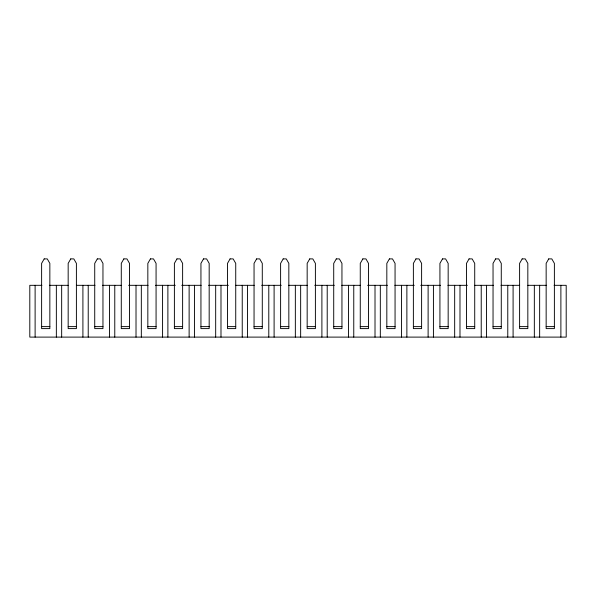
<?xml version="1.0" encoding="UTF-8"?>
<svg xmlns="http://www.w3.org/2000/svg" width="596" height="596" viewBox="0 0 596 596"><rect width="100%" height="100%" fill="white"/><g stroke="black" fill="none" stroke-linecap="round" stroke-linejoin="round"><path stroke-width="0.89" d="M41.906 285.32L29.8 285.32L29.8 337.105L566.2 337.105L566.2 285.32L554.094 285.32M49.356 285.32L68.13 285.32M76.362 285.32L94.987 285.32M102.438 285.32L121.241 285.32M128.632 285.32L148.069 285.32M155.519 285.32L175.269 285.32M181.735 285.32L201.15 285.32M208.6 285.32L228.38 285.32M235.606 285.32L254.231 285.32M261.681 285.32L281.238 285.32M288.688 285.32L307.312 285.32M314.762 285.32L334.319 285.32M341.769 285.32L360.394 285.32M367.62 285.32L387.4 285.32M394.85 285.32L414.265 285.32M420.731 285.32L440.481 285.32M447.931 285.32L467.368 285.32M474.759 285.32L493.562 285.32M501.012 285.32L519.638 285.32M527.87 285.32L546.644 285.32M41.616 326.615L49.848 326.615M68.168 326.615L76.4 326.615M94.727 326.615L102.959 326.615M121.279 326.615L129.511 326.615M147.838 326.615L156.07 326.615M174.39 326.615L182.622 326.615M200.941 326.615L209.174 326.615M227.501 326.615L235.733 326.615M254.052 326.615L262.285 326.615M280.604 326.615L288.837 326.615M307.163 326.615L315.396 326.615M333.715 326.615L341.948 326.615M360.267 326.615L368.499 326.615M386.826 326.615L395.059 326.615M413.378 326.615L421.61 326.615M439.93 326.615L448.162 326.615M466.489 326.615L474.721 326.615M493.041 326.615L501.273 326.615M519.6 326.615L527.832 326.615M546.152 326.615L554.384 326.615M560.888 285.32L560.888 337.105M539.648 285.32L539.648 337.105M534.336 285.32L534.336 337.105M513.089 285.32L513.089 337.105M507.777 285.32L507.777 337.105M486.537 285.32L486.537 337.105M481.225 285.32L481.225 337.105M459.985 285.32L459.985 337.105M454.673 285.32L454.673 337.105M433.426 285.32L433.426 337.105M428.114 285.32L428.114 337.105M406.874 285.32L406.874 337.105M401.562 285.32L401.562 337.105M380.322 285.32L380.322 337.105M375.011 285.32L375.011 337.105M353.763 285.32L353.763 337.105M348.451 285.32L348.451 337.105M327.211 285.32L327.211 337.105M321.9 285.32L321.9 337.105M300.652 285.32L300.652 337.105M295.348 285.32L295.348 337.105M274.1 285.32L274.1 337.105M268.789 285.32L268.789 337.105M247.549 285.32L247.549 337.105M242.237 285.32L242.237 337.105M220.989 285.32L220.989 337.105M215.678 285.32L215.678 337.105M194.438 285.32L194.438 337.105M189.126 285.32L189.126 337.105M167.886 285.32L167.886 337.105M162.574 285.32L162.574 337.105M141.326 285.32L141.326 337.105M136.015 285.32L136.015 337.105M114.775 285.32L114.775 337.105M109.463 285.32L109.463 337.105M88.223 285.32L88.223 337.105M82.911 285.32L82.911 337.105M61.664 285.32L61.664 337.105M56.352 285.32L56.352 337.105M35.112 285.32L35.112 337.105M44.193 258.895L41.616 263.365L41.616 328.605L49.848 328.605L49.848 263.365L47.27 258.895L44.193 258.895M70.753 258.895L68.168 263.365L68.168 328.605L76.4 328.605L76.4 263.365L73.822 258.895L70.753 258.895M97.304 258.895L94.727 263.365L94.727 328.605L102.959 328.605L102.959 263.365L100.381 258.895L97.304 258.895M123.856 258.895L121.279 263.365L121.279 328.605L129.511 328.605L129.511 263.365L126.933 258.895L123.856 258.895M150.416 258.895L147.838 263.365L147.838 328.605L156.07 328.605L156.07 263.365L153.485 258.895L150.416 258.895M176.967 258.895L174.39 263.365L174.39 328.605L182.622 328.605L182.622 263.365L180.044 258.895L176.967 258.895M203.519 258.895L200.941 263.365L200.941 328.605L209.174 328.605L209.174 263.365L206.596 258.895L203.519 258.895M230.078 258.895L227.501 263.365L227.501 328.605L235.733 328.605L235.733 263.365L233.148 258.895L230.078 258.895M256.63 258.895L254.052 263.365L254.052 328.605L262.285 328.605L262.285 263.365L259.707 258.895L256.63 258.895M283.182 258.895L280.604 263.365L280.604 328.605L288.837 328.605L288.837 263.365L286.259 258.895L283.182 258.895M309.741 258.895L307.163 263.365L307.163 328.605L315.396 328.605L315.396 263.365L312.818 258.895L309.741 258.895M336.293 258.895L333.715 263.365L333.715 328.605L341.948 328.605L341.948 263.365L339.37 258.895L336.293 258.895M362.852 258.895L360.267 263.365L360.267 328.605L368.499 328.605L368.499 263.365L365.922 258.895L362.852 258.895M389.404 258.895L386.826 263.365L386.826 328.605L395.059 328.605L395.059 263.365L392.481 258.895L389.404 258.895M415.956 258.895L413.378 263.365L413.378 328.605L421.61 328.605L421.61 263.365L419.033 258.895L415.956 258.895M442.515 258.895L439.93 263.365L439.93 328.605L448.162 328.605L448.162 263.365L445.584 258.895L442.515 258.895M469.067 258.895L466.489 263.365L466.489 328.605L474.721 328.605L474.721 263.365L472.144 258.895L469.067 258.895M495.619 258.895L493.041 263.365L493.041 328.605L501.273 328.605L501.273 263.365L498.696 258.895L495.619 258.895M522.178 258.895L519.6 263.365L519.6 328.605L527.832 328.605L527.832 263.365L525.247 258.895L522.178 258.895M548.73 258.895L546.152 263.365L546.152 328.605L554.384 328.605L554.384 263.365L551.807 258.895L548.73 258.895"/></g></svg>
